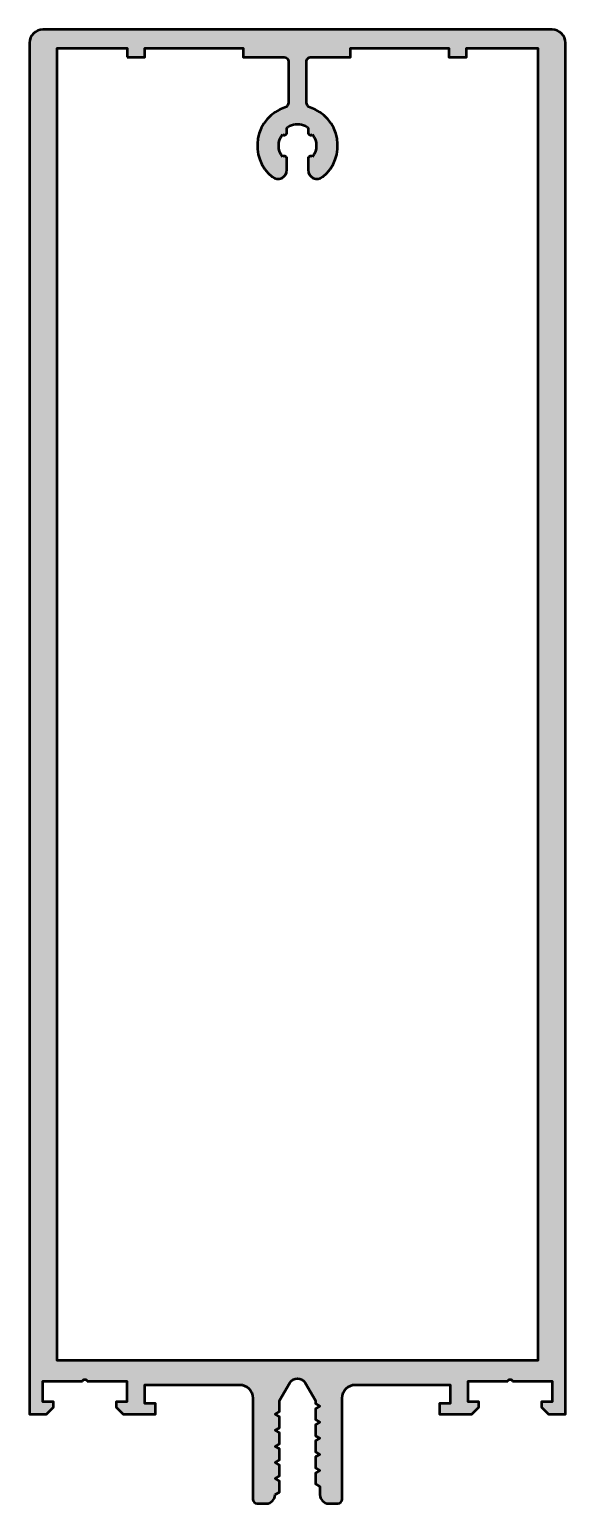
# Model space of a CAD drawing. Extents: x -30 to 30, y -16 to 149.
import ezdxf

# ---------------------------------------------------------------- set-up
doc = ezdxf.new("R2010")
doc.units = 0
doc.layers.add('0S-Alu contour', color=7, linetype='Continuous', lineweight=50)
doc.layers.add('0S-Alu hatch', color=252, linetype='Continuous', lineweight=25)

# ---------------------------------------------------------------- blocks, each defined once
blk = doc.blocks.new('324490__67AD395A_90FE_40B5_B451_B60F50331B9D_')
at = {"layer": '0S-Alu hatch'}
h = blk.add_hatch(color=256, dxfattribs=at)
edge = h.paths.add_edge_path()
edge.add_arc((-28.49999999999967, 147.5), 1.5, 90.00000000000028, 180)
edge.add_line((-29.99999999999967, 147.5), (-30, -6))
edge.add_line((-30, -6), (-28.1, -6))
edge.add_line((-28.1, -6), (-27.30000000000001, -5.199999999999988))
edge.add_line((-27.30000000000001, -5.199999999999988), (-27.30000000000001, -4.599999999999994))
edge.add_line((-27.30000000000001, -4.599999999999994), (-28.50000000000001, -4.599999999999994))
edge.add_line((-28.50000000000001, -4.599999999999994), (-28.50000000000001, -2.300000000000011))
edge.add_line((-28.50000000000001, -2.300000000000011), (-24.05000000000001, -2.300000000000011))
edge.add_ellipse((-23.80000000000001, -2.356250000000009), major_axis=(-0.2562499999999961, 0), ratio=1, start_angle=192.6803834918194, end_angle=347.31961650818045, ccw=False)
edge.add_line((-23.55000000000001, -2.300000000000011), (-19.10000000000001, -2.300000000000011))
edge.add_line((-19.10000000000001, -2.300000000000011), (-19.10000000000001, -4.599999999999994))
edge.add_line((-19.10000000000001, -4.599999999999994), (-20.30000000000001, -4.599999999999994))
edge.add_line((-20.30000000000001, -4.599999999999994), (-20.30000000000001, -5.199999999999988))
edge.add_line((-20.30000000000001, -5.199999999999988), (-19.50000000000001, -6))
edge.add_line((-19.50000000000001, -6), (-15.90000000000001, -6))
edge.add_line((-15.90000000000001, -6), (-15.90000000000001, -4.800000000000011))
edge.add_line((-15.90000000000001, -4.800000000000011), (-17.10000000000001, -4.800000000000011))
edge.add_line((-17.10000000000001, -4.800000000000011), (-17.10000000000001, -2.699999999999988))
edge.add_line((-17.10000000000001, -2.699999999999988), (-6.500000000000007, -2.700000000000002))
edge.add_ellipse((-6.500000000000014, -4.200000000000009), major_axis=(-1.500000000000007, 0), ratio=1, start_angle=180, end_angle=269.9999999999997, ccw=False)
edge.add_line((-5.000000000000007, -4.200000000000009), (-5.000000000000007, -15.5))
edge.add_arc((-4.500000000000007, -15.5), 0.5, 180, 270)
edge.add_line((-4.500000000000007, -16), (-3.500000000000007, -16))
edge.add_arc((-3.500000000000007, -15), 1, 270, 360)
edge.add_line((-2.500000000000007, -15), (-2.000000000000007, -14.71132486540517))
edge.add_line((-2.000000000000007, -14.71132486540517), (-2.000000000000007, -13.48867513459481))
edge.add_line((-2.000000000000007, -13.48867513459481), (-2.500000000000007, -13.19999999999999))
edge.add_line((-2.500000000000007, -13.19999999999999), (-2.000000000000007, -12.91132486540519))
edge.add_line((-2.000000000000007, -12.91132486540519), (-2.000000000000007, -11.6886751345948))
edge.add_line((-2.000000000000007, -11.6886751345948), (-2.5, -11.4))
edge.add_line((-2.5, -11.4), (-2.000000000000007, -11.11132486540518))
edge.add_line((-2.000000000000007, -11.11132486540518), (-2.000000000000007, -9.88867513459482))
edge.add_line((-2.000000000000007, -9.88867513459482), (-2.500000000000007, -9.599999999999994))
edge.add_line((-2.500000000000007, -9.599999999999994), (-2.000000000000007, -9.311324865405197))
edge.add_line((-2.000000000000007, -9.311324865405197), (-2.000000000000007, -8.088675134594808))
edge.add_line((-2.000000000000007, -8.088675134594808), (-2.50000000000001, -7.800000000000011))
edge.add_line((-2.50000000000001, -7.800000000000011), (-2.00000000000001, -7.511324865405185))
edge.add_line((-2.00000000000001, -7.511324865405185), (-2.00000000000001, -6.288675134594797))
edge.add_line((-2.00000000000001, -6.288675134594797), (-2.499999999999996, -6))
edge.add_line((-2.499999999999996, -6), (-2.000000000000003, -5.711324865405174))
edge.add_line((-2.000000000000003, -5.711324865405174), (-2.000000000000003, -4.464101710724662))
edge.add_line((-2.000000000000003, -4.464101710724662), (-0.8660254143211538, -2.500000018250105))
edge.add_ellipse((-1e-14, -2.999999999999991), major_axis=(-0.9999999999999974, 0), ratio=1, start_angle=209.9999999999995, end_angle=330.00000120741777, ccw=False)
edge.add_line((0.86602540378443, -2.5), (1.999999999999992, -4.464101615137735))
edge.add_line((1.999999999999992, -4.464101615137735), (1.999999999999992, -4.811324865405197))
edge.add_line((1.999999999999992, -4.811324865405197), (2.499999999999992, -5.099999999999994))
edge.add_line((2.499999999999992, -5.099999999999994), (1.999999999999992, -5.388675134594791))
edge.add_line((1.999999999999992, -5.388675134594791), (1.999999999999992, -6.611324865405208))
edge.add_line((1.999999999999992, -6.611324865405208), (2.5, -6.900000000000005))
edge.add_line((2.5, -6.900000000000005), (1.999999999999992, -7.188675134594802))
edge.add_line((1.999999999999992, -7.188675134594802), (1.999999999999992, -8.411324865405192))
edge.add_line((1.999999999999992, -8.411324865405192), (2.5, -8.699999999999989))
edge.add_line((2.5, -8.699999999999989), (1.999999999999992, -8.988675134594814))
edge.add_line((1.999999999999992, -8.988675134594814), (1.999999999999992, -10.21132486540517))
edge.add_line((1.999999999999992, -10.21132486540517), (2.499999999999992, -10.5))
edge.add_line((2.499999999999992, -10.5), (1.999999999999992, -10.78867513459482))
edge.add_line((1.999999999999992, -10.78867513459482), (1.999999999999992, -12.01132486540518))
edge.add_line((1.999999999999992, -12.01132486540518), (2.499999999999985, -12.30000000000001))
edge.add_line((2.499999999999985, -12.30000000000001), (1.999999999999992, -12.58867513459481))
edge.add_line((1.999999999999992, -12.58867513459481), (1.999999999999992, -13.8113248654052))
edge.add_line((1.999999999999992, -13.8113248654052), (2.499999999999992, -14.09999999999999))
edge.add_line((2.499999999999992, -14.09999999999999), (2.499999999999992, -15))
edge.add_arc((3.499999999999992, -15), 1, 180, 270)
edge.add_line((3.499999999999992, -16), (4.499999999999992, -16))
edge.add_arc((4.499999999999992, -15.5), 0.5, 270, 360)
edge.add_line((4.999999999999992, -15.5), (4.999999999999985, -4.200000000000017))
edge.add_ellipse((6.499999999999992, -4.200000000000012), major_axis=(-1.500000000000005, 0), ratio=1, start_angle=269.99999999999994, end_angle=360, ccw=False)
edge.add_line((6.499999999999992, -2.700000000000006), (17.09999999999999, -2.700000000000002))
edge.add_line((17.09999999999999, -2.700000000000002), (17.09999999999999, -4.800000000000011))
edge.add_line((17.09999999999999, -4.800000000000011), (15.89999999999998, -4.800000000000011))
edge.add_line((15.89999999999998, -4.800000000000011), (15.89999999999999, -6))
edge.add_line((15.89999999999999, -6), (19.5, -6))
edge.add_line((19.5, -6), (20.3, -5.199999999999988))
edge.add_line((20.3, -5.199999999999988), (20.29999999999999, -4.599999999999994))
edge.add_line((20.29999999999999, -4.599999999999994), (19.09999999999999, -4.600000000000022))
edge.add_line((19.09999999999999, -4.600000000000022), (19.09999999999999, -2.300000000000011))
edge.add_line((19.09999999999999, -2.300000000000011), (23.54999999999999, -2.300000000000011))
edge.add_ellipse((23.79999999999999, -2.356250000000011), major_axis=(-0.25625, 0), ratio=1, start_angle=192.6803834918198, end_angle=347.3196165081802, ccw=False)
edge.add_line((24.04999999999999, -2.300000000000011), (28.49999999999999, -2.300000000000011))
edge.add_line((28.49999999999999, -2.300000000000011), (28.49999999999999, -4.599999999999994))
edge.add_line((28.49999999999999, -4.599999999999994), (27.29999999999999, -4.599999999999994))
edge.add_line((27.29999999999999, -4.599999999999994), (27.29999999999998, -5.199999999999988))
edge.add_line((27.29999999999998, -5.199999999999988), (28.1, -6))
edge.add_line((28.1, -6), (30.0000000000004, -6))
edge.add_line((30.0000000000004, -6), (30.00000000000017, 147.4999999999999))
edge.add_arc((28.50000000000015, 147.4999999999999), 1.500000000000014, 0, 90.00000000000028)
edge.add_line((28.50000000000015, 149), (-28.49999999999968, 149))
edge = h.paths.add_edge_path()
edge.add_line((-19.07849121093721, 145.9001754760741), (-17.07849121093721, 145.9001754760741))
edge.add_line((-17.07849121093721, 145.9001754760741), (-17.07849121093718, 146.9001754760741))
edge.add_line((-17.07849121093718, 146.9001754760741), (-6.078491210937198, 146.9001754760741))
edge.add_line((-6.078491210937198, 146.9001754760741), (-6.07849121093719, 145.9))
edge.add_line((-6.07849121093719, 145.9), (-1.500000000000053, 145.9))
edge.add_ellipse((-1.500000000000053, 145.3999999999999), major_axis=(-0.500000000000057, 0), ratio=1, start_angle=180, end_angle=270, ccw=False)
edge.add_line((-0.9999999999999964, 145.3999999999999), (-1.000000000000024, 140.8425200051213))
edge.add_ellipse((-1.600000000000033, 140.8425200051213), major_axis=(-0.6000000000000086, 0), ratio=1, start_angle=108.28388994040759, end_angle=180, ccw=False)
edge.add_arc((-2.13e-14, 136), 4.499999999999988, 108.2838899404075, 231.0551964059044)
edge.add_arc((-2.200000000000034, 133.2778684822367), 1.000000000000009, 231.055196405905, 360)
edge.add_line((-1.200000000000025, 133.2778684822367), (-1.200000000000002, 134.5303061543301))
edge.add_arc((-1.5, 134.5303061543301), 0.2999999999999971, 0, 130.3192648390465)
edge.add_ellipse((-3.6e-15, 136), major_axis=(-2.100000000000012, 0), ratio=1, start_angle=-36.22322108088838, end_angle=36.22322108088838, ccw=False)
edge.add_arc((-1.500000000000014, 137.4696938456699), 0.3000000000000107, 229.6807351609604, 360)
edge.add_line((-1.200000000000003, 137.4696938456699), (-1.200000000000013, 137.7663521732656))
edge.add_ellipse((-0.7000000000000135, 137.7663521732655), major_axis=(-0.5, 0), ratio=1, start_angle=291.6182724221569, end_angle=360, ccw=False)
edge.add_ellipse((-1.78e-14, 136), major_axis=(-2.399999999999976, 0), ratio=1, start_angle=248.3817275778418, end_angle=291.61827242215827, ccw=False)
edge.add_ellipse((0.699999999999978, 137.7663521732655), major_axis=(-0.5000000000000268, 0), ratio=1, start_angle=180, end_angle=248.3817275778433, ccw=False)
edge.add_line((1.200000000000004, 137.7663521732655), (1.199999999999977, 137.4696938456699))
edge.add_arc((1.499999999999975, 137.4696938456699), 0.2999999999999971, 180, 310.3192648390465)
edge.add_ellipse((-3.55e-14, 136), major_axis=(-2.100000000000024, 0), ratio=1, start_angle=143.7767789191118, end_angle=216.2232210808881, ccw=False)
edge.add_arc((1.499999999999975, 134.5303061543301), 0.2999999999999867, 49.68073516095481, 180)
edge.add_line((1.199999999999988, 134.5303061543301), (1.199999999999981, 133.2778684822367))
edge.add_arc((2.199999999999995, 133.2778684822367), 1.000000000000014, 180, 308.9448035940953)
edge.add_arc((-3.2e-14, 136), 4.500000000000034, 308.9448035940958, 431.7161100595924)
edge.add_ellipse((1.59999999999999, 140.8425200051213), major_axis=(-0.5999999999999749, 0), ratio=1, start_angle=0, end_angle=71.71611005959102, ccw=False)
edge.add_line((1.000000000000015, 140.8425200051213), (0.9999999999999822, 145.3999999999999))
edge.add_ellipse((1.500000000000003, 145.3999999999999), major_axis=(-0.5000000000000214, 0), ratio=1, start_angle=269.9999999999996, end_angle=360, ccw=False)
edge.add_line((1.500000000000007, 145.9), (5.921508789062812, 145.9))
edge.add_line((5.921508789062812, 145.9), (5.921508789062812, 146.9001754760741))
edge.add_line((5.921508789062812, 146.9001754760741), (16.92150878906279, 146.9001754760741))
edge.add_line((16.92150878906279, 146.9001754760741), (16.92150878906279, 145.9001754760741))
edge.add_line((16.92150878906279, 145.9001754760741), (18.92150878906279, 145.9001754760741))
edge.add_line((18.92150878906279, 145.9001754760741), (18.92150878906278, 146.9001754760741))
edge.add_line((18.92150878906278, 146.9001754760741), (26.89990234375023, 146.900175476074))
edge.add_line((26.89990234375023, 146.900175476074), (26.89990234375037, 0))
edge.add_line((26.89990234375037, 0), (-26.90002441406227, 0))
edge.add_line((-26.90002441406227, 0), (-26.90002441406229, 146.900175476074))
edge.add_line((-26.90002441406229, 146.900175476074), (-19.07849121093721, 146.9001754760741))
edge.add_line((-19.07849121093721, 146.9001754760741), (-19.07849121093721, 145.9001754760741))
at = {"layer": '0S-Alu contour', "color": 7}
for points in [[(28.50000000000015, 149), (-28.49999999999968, 149)], [(-29.99999999999967, 147.5), (-30, -6), (-28.1, -6), (-27.30000000000001, -5.199999999999988), (-27.30000000000001, -4.599999999999994), (-28.50000000000001, -4.599999999999994), (-28.50000000000001, -2.300000000000011), (-24.05000000000001, -2.300000000000011)], [(1.500000000000007, 145.9), (5.921508789062812, 145.9), (5.921508789062812, 146.9001754760741), (16.92150878906279, 146.9001754760741), (16.92150878906279, 145.9001754760741), (18.92150878906279, 145.9001754760741), (18.92150878906278, 146.9001754760741), (26.89990234375023, 146.900175476074), (26.89990234375037, 0), (-26.90002441406227, 0), (-26.90002441406229, 146.900175476074), (-19.07849121093721, 146.9001754760741), (-19.07849121093721, 145.9001754760741)], [(-19.07849121093721, 145.9001754760741), (-17.07849121093721, 145.9001754760741), (-17.07849121093718, 146.9001754760741), (-6.078491210937198, 146.9001754760741), (-6.07849121093719, 145.9), (-1.500000000000053, 145.9)], [(24.04999999999999, -2.300000000000011), (28.49999999999999, -2.300000000000011), (28.49999999999999, -4.599999999999994), (27.29999999999999, -4.599999999999994), (27.29999999999998, -5.199999999999988), (28.1, -6), (30.0000000000004, -6), (30.00000000000017, 147.4999999999999)], [(-0.9999999999999964, 145.3999999999999), (-1.000000000000024, 140.8425200051213)], [(1.000000000000015, 140.8425200051213), (0.9999999999999822, 145.3999999999999)], [(-1.200000000000003, 137.4696938456699), (-1.200000000000013, 137.7663521732656)], [(1.200000000000004, 137.7663521732655), (1.199999999999977, 137.4696938456699)], [(-1.200000000000025, 133.2778684822367), (-1.200000000000002, 134.5303061543301)], [(1.199999999999988, 134.5303061543301), (1.199999999999981, 133.2778684822367)], [(-23.55000000000001, -2.300000000000011), (-19.10000000000001, -2.300000000000011), (-19.10000000000001, -4.599999999999994), (-20.30000000000001, -4.599999999999994), (-20.30000000000001, -5.199999999999988), (-19.50000000000001, -6), (-15.90000000000001, -6), (-15.90000000000001, -4.800000000000011), (-17.10000000000001, -4.800000000000011), (-17.10000000000001, -2.699999999999988), (-6.500000000000007, -2.700000000000002)], [(-2.500000000000007, -15), (-2.000000000000007, -14.71132486540517), (-2.000000000000007, -13.48867513459481), (-2.500000000000007, -13.19999999999999), (-2.000000000000007, -12.91132486540519), (-2.000000000000007, -11.6886751345948), (-2.5, -11.4), (-2.000000000000007, -11.11132486540518), (-2.000000000000007, -9.88867513459482), (-2.500000000000007, -9.599999999999994), (-2.000000000000007, -9.311324865405197), (-2.000000000000007, -8.088675134594808), (-2.50000000000001, -7.800000000000011), (-2.00000000000001, -7.511324865405185), (-2.00000000000001, -6.288675134594797), (-2.499999999999996, -6), (-2.000000000000003, -5.711324865405174), (-2.000000000000003, -4.464101710724662), (-0.8660254143211538, -2.500000018250105)], [(0.86602540378443, -2.5), (1.999999999999992, -4.464101615137735), (1.999999999999992, -4.811324865405197), (2.499999999999992, -5.099999999999994), (1.999999999999992, -5.388675134594791), (1.999999999999992, -6.611324865405208), (2.5, -6.900000000000005), (1.999999999999992, -7.188675134594802), (1.999999999999992, -8.411324865405192), (2.5, -8.699999999999989), (1.999999999999992, -8.988675134594814), (1.999999999999992, -10.21132486540517), (2.499999999999992, -10.5), (1.999999999999992, -10.78867513459482), (1.999999999999992, -12.01132486540518), (2.499999999999985, -12.30000000000001), (1.999999999999992, -12.58867513459481), (1.999999999999992, -13.8113248654052), (2.499999999999992, -14.09999999999999), (2.499999999999992, -15)], [(6.499999999999992, -2.700000000000006), (17.09999999999999, -2.700000000000002), (17.09999999999999, -4.800000000000011), (15.89999999999998, -4.800000000000011), (15.89999999999999, -6), (19.5, -6), (20.3, -5.199999999999988), (20.29999999999999, -4.599999999999994), (19.09999999999999, -4.600000000000022), (19.09999999999999, -2.300000000000011), (23.54999999999999, -2.300000000000011)], [(-5.000000000000007, -4.200000000000009), (-5.000000000000007, -15.5)], [(4.999999999999992, -15.5), (4.999999999999985, -4.200000000000017)], [(-4.500000000000007, -16), (-3.500000000000007, -16)], [(3.499999999999992, -16), (4.499999999999992, -16)]]:
    blk.add_lwpolyline(points, dxfattribs=at)
for centre, radius, start, end in [((-28.49999999999967, 147.5), 1.5, 90.00000000000028, 180), ((28.50000000000015, 147.4999999999999), 1.500000000000014, 0, 90.00000000000028), ((-2.13e-14, 136), 4.499999999999988, 108.2838899404075, 231.0551964059044), ((-3.2e-14, 136), 4.500000000000034, 308.9448035940958, 71.71611005959251), ((-1.500000000000014, 137.4696938456699), 0.3000000000000107, 229.6807351609604, 0), ((1.499999999999975, 137.4696938456699), 0.2999999999999971, 180, 310.3192648390465), ((-1.5, 134.5303061543301), 0.2999999999999971, 0, 130.3192648390465), ((1.499999999999975, 134.5303061543301), 0.2999999999999867, 49.68073516095481, 180), ((-2.200000000000034, 133.2778684822367), 1.000000000000009, 231.055196405905, 0), ((2.199999999999995, 133.2778684822367), 1.000000000000014, 180, 308.9448035940953), ((-4.500000000000007, -15.5), 0.5, 180, 270), ((-3.500000000000007, -15), 1, 270, 0), ((3.499999999999992, -15), 1, 180, 270), ((4.499999999999992, -15.5), 0.5, 270, 0)]:
    blk.add_arc(centre, radius, start, end, dxfattribs=at)
at = {"layer": '0S-Alu contour', "color": 7, "extrusion": (0, 0, -1)}
for centre, radius, start, end in [((1.500000000000053, 145.3999999999999), 0.500000000000057, 90, 180), ((-1.500000000000003, 145.3999999999999), 0.5000000000000214, 0, 90.0000000000004), ((1.600000000000033, 140.8425200051213), 0.6000000000000086, 180, 251.7161100595924), ((-1.59999999999999, 140.8425200051213), 0.5999999999999749, 288.283889940409, 0), ((3.6e-15, 136), 2.100000000000012, 323.7767789191117, 36.22322108088844), ((0.7000000000000135, 137.7663521732655), 0.5, 0, 68.3817275778431), ((1.78e-14, 136), 2.399999999999976, 68.38172757784174, 111.6182724221582), ((-0.699999999999978, 137.7663521732655), 0.5000000000000268, 111.6182724221567, 180), ((3.55e-14, 136), 2.100000000000024, 143.7767789191119, 216.2232210808882), ((23.80000000000001, -2.356250000000009), 0.2562499999999961, 12.68038349181956, 167.3196165081806), ((6.500000000000014, -4.200000000000009), 1.500000000000007, 90.00000000000028, 180), ((1e-14, -2.999999999999991), 0.9999999999999974, 29.99999879258224, 150.0000000000005), ((-6.499999999999992, -4.200000000000012), 1.500000000000006, 0, 90.00000000000006), ((-23.79999999999999, -2.356250000000011), 0.25625, 12.68038349181979, 167.3196165081802)]:
    blk.add_arc(centre, radius, start, end, dxfattribs=at)
blk = doc.blocks.new('324490__7A92D01F_EE89_43CD_A115_43ECC33505D5_')
at = {"layer": '0S-Alu contour', "color": 7}
blk.add_blockref('324490__67AD395A_90FE_40B5_B451_B60F50331B9D_', (0, 0), dxfattribs=at)

msp = doc.modelspace()

# ---------------------------------------------------------------- block references
at = {"layer": '0S-Alu contour', "color": 7}
msp.add_blockref('324490__7A92D01F_EE89_43CD_A115_43ECC33505D5_', (0, 0), dxfattribs=at)

doc.saveas('drawing.dxf')
